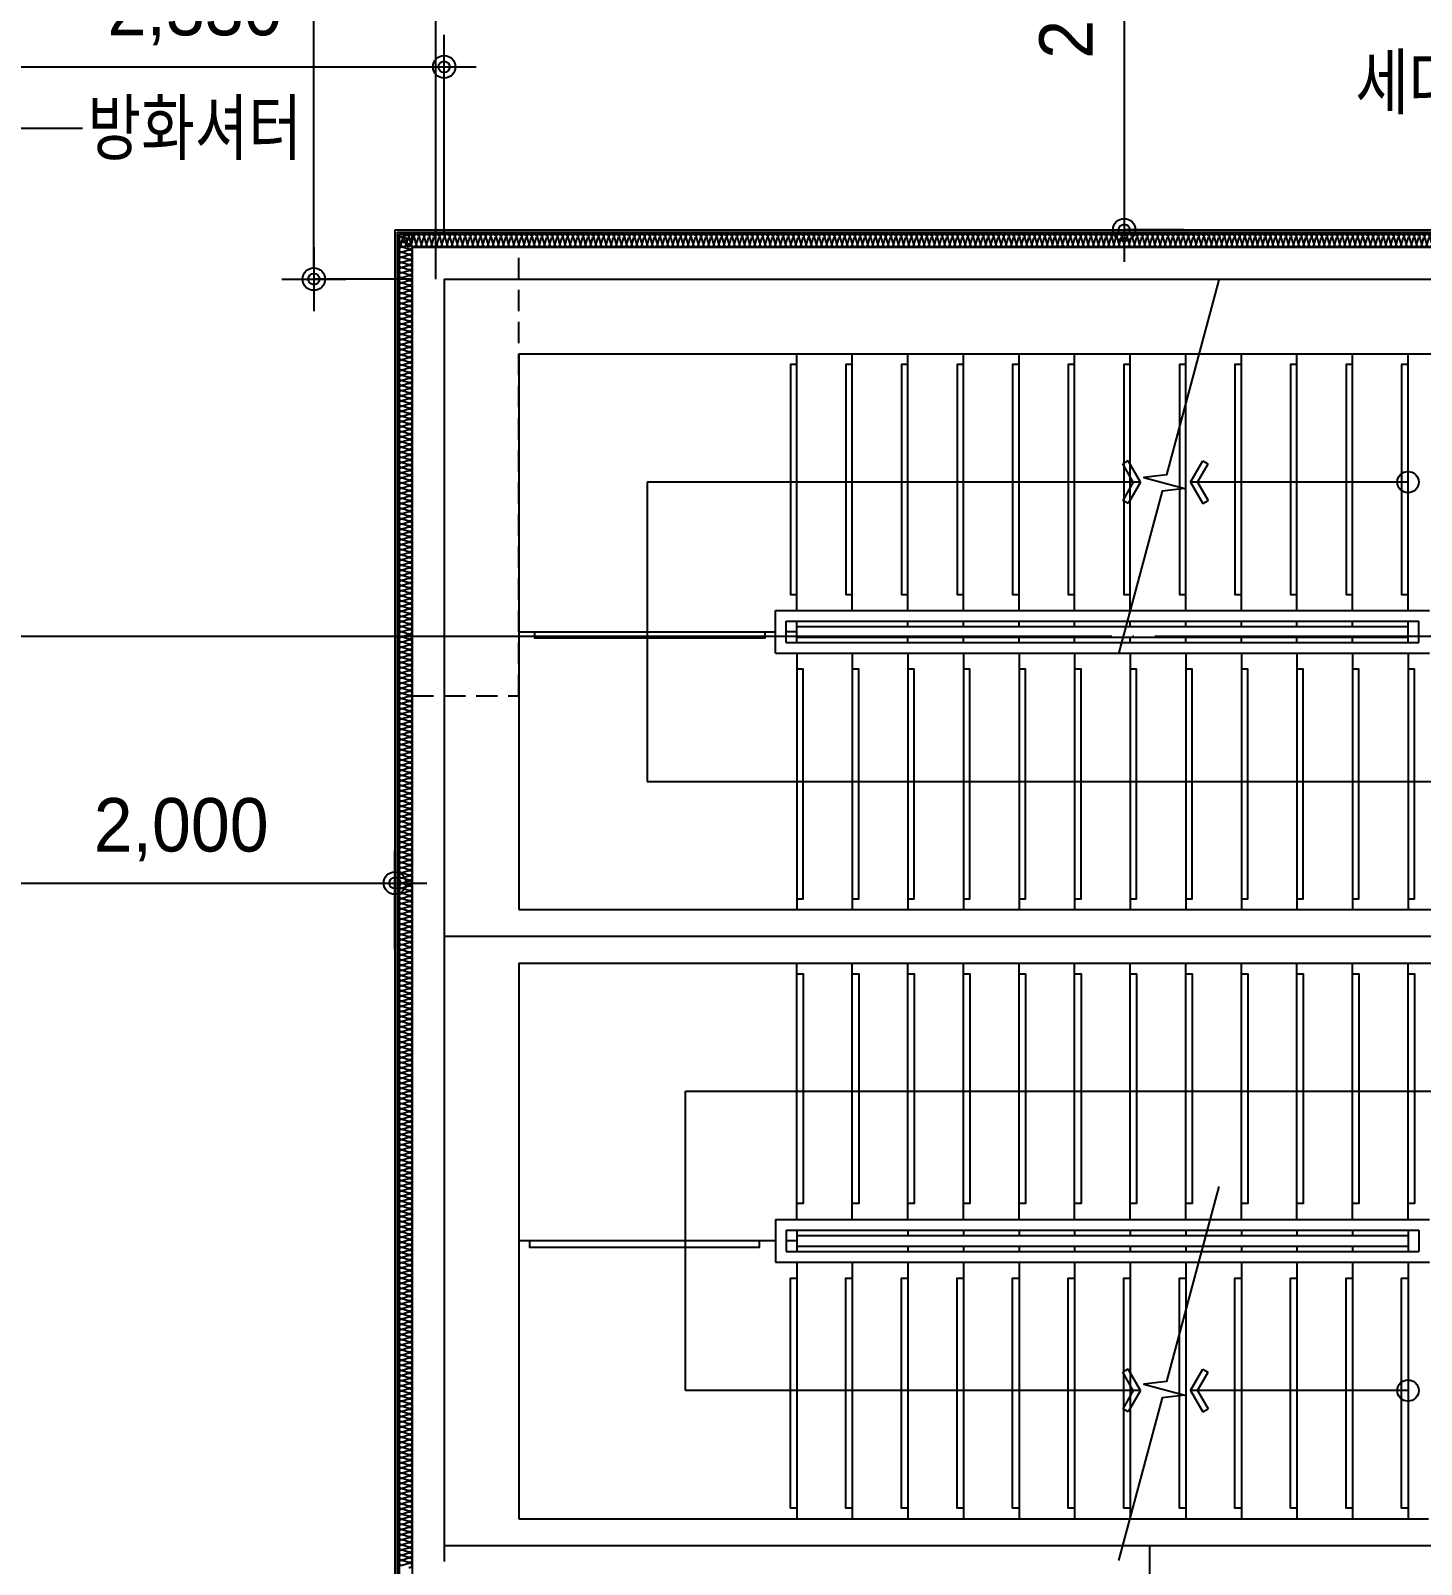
# Model space of a CAD drawing. Header units: millimetres. Extents: x 0 to 1390178, y 0 to 110113.
# Drawn here: x 531578 to 538084, y 32337 to 39513 of the extents above; entities that cross this region are included whole.
import ezdxf
from ezdxf.enums import TextEntityAlignment as Align
from ezdxf.xclip import XClip

# ---------------------------------------------------------------- set-up
doc = ezdxf.new("R2010")
doc.units = ezdxf.units.MM
doc.header["$LTSCALE"] = 100
doc.header["$XCLIPFRAME"] = 0
doc.linetypes.add('X - 평면도$0$CEN', pattern=[62, 60, -1, 0, -1])
doc.linetypes.add('X - 평면도$0$HID', pattern=[1.5, 1, -0.5])
doc.layers.get('DEFPOINTS').update_dxf_attribs({"color": 145})
for name, color, linetype in [('AA-XXXX-TEXT', 3, 'Continuous'), ('DIM', 7, 'Continuous'), ('SYM', 7, 'Continuous'), ('X - 평면도$0$A-FIN', 8, 'Continuous'), ('X - 평면도$0$A-INS', 9, 'Continuous'), ('X - 평면도$0$A-SYM', 7, 'Continuous'), ('X - 평면도$0$AA-SSXM-STRS', 4, 'Continuous'), ('X - 평면도$0$AA-WAXM-CONC', 2, 'Continuous'), ('X - 평면도$0$AA-XXXX-CNTL', 1, 'X - 평면도$0$CEN'), ('X - 평면도$0$AA-XXXX-SYMB', 7, 'Continuous')]:
    doc.layers.add(name, color=color, linetype=linetype)
doc.layers.add('X - 평면도$0$DEFPOINT', color=163, linetype='Continuous', plot=False)
doc.styles.add('HAUD01', font='Dotum.ttf')
doc.dimstyles.new('HAUD-80', dxfattribs={"dimscale": 100, "dimtxt": 2.5, "dimasz": 0.5, "dimexe": 0, "dimexo": 1.5, "dimgap": 1, "dimtad": 1, "dimdec": 0, "dimdsep": 46, "dimlunit": 6, "dimtxsty": 'HAUD01', "dimblk": 'Z_DOT', "dimcen": 2.5, "dimdle": 1.5, "dimclrd": 7, "dimclre": 7, "dimclrt": 4, "dimadec": 0, "dimazin": 0, "dimtfac": 1, "dimtdec": 0, "dimtix": 1, "dimtmove": 2, "dimatfit": 3, "dimfxl": 1, "dimtvp": 1, "dimtolj": 1, "dimtzin": 0, "dimarcsym": 0})

# ---------------------------------------------------------------- blocks, each defined once
blk = doc.blocks.new('X - 평면도$0$insul1')
blk.add_lwpolyline([(0, 0.25, 1.344031), (0.35, 0.25), (0.2, 0.75, -1.344031), (0.55, 0.75), (0.4, 0.25)], format="xyb")
blk = doc.blocks.new('X - 평면도$0$arrow1')
for p, q in [((0, 0), (0.286, 0.501)), ((0.165, 0), (0.41, 0.429)), ((0.286, 0.501), (0.41, 0.43)), ((0, 0), (0.286, -0.501)), ((0.165, 0), (0.41, -0.429)), ((0.286, -0.501), (0.41, -0.43))]:
    blk.add_line(p, q)
blk = doc.blocks.new('X - 평면도$0$2F PL')
at = {"layer": 'X - 평면도$0$AA-WAXM-CONC'}
for p, q in [((-34027.2, 21190.9), (-34027.2, 11180.9)), ((-34027.2, 21190.9), (-25102.2, 21190.9)), ((-33527.2, 20690.9), (-33527.2, 18090.9)), ((-33527.2, 20690.9), (-28052.2, 20690.9)), ((-33527.2, 18090.9), (-28052.2, 18090.9)), ((-33527.2, 17840.9), (-33527.2, 15240.9)), ((-33527.2, 17840.9), (-28052.2, 17840.9)), ((-33527.2, 15240.9), (-29272.2, 15240.9))]:
    blk.add_line(p, q, dxfattribs=at)
at = {"layer": 'X - 평면도$0$AA-XXXX-CNTL'}
for p, q in [((-33877.2, 21040.9), (-33877.2, 11330.9)), ((-33877.2, 21040.9), (-19177.2, 21040.9)), ((-33877.2, 17965.9), (-25227.2, 17965.9)), ((-33877.2, 15115.9), (-27927.2, 15115.9)), ((-30577.2, 15115.9), (-30577.2, 12365.9))]:
    blk.add_line(p, q, dxfattribs=at)
blk = doc.blocks.new('X - 평면도$0$2F_COL')
at = {"layer": 'X - 평면도$0$DEFPOINT', "linetype": 'X - 평면도$0$HID'}
blk.add_lwpolyline([(-76888, -36806.9), (-76888, -34706.9), (-77388, -34706.9), (-77388, -36806.9), (-76888, -36806.9)], dxfattribs=at)
blk = doc.blocks.new('X - 평면도', base_point=(-475.4, -286.7))
at = {"layer": 'X - 평면도$0$A-FIN'}
for p, q in [((804532, 54473.1), (813547, 54473.1)), ((804532, 54473.1), (804532, 44303.1)), ((804542, 54463.1), (813547, 54463.1)), ((804542, 54463.1), (804542, 44313.1))]:
    blk.add_line(p, q, dxfattribs=at)
at = {"layer": 'X - 평면도$0$A-INS'}
for q in [(813547, 54453.1), (804552, 44323.1)]:
    blk.add_line((804552, 54453.1), q, dxfattribs=at)
blk.add_lwpolyline([(804552, 54453.1, 0.500912), (804566.2, 54442.5), (804597.7, 54451.8, -1.337395), (804597.7, 54430.5), (804566.2, 54439.8, 1.337394), (804566.2, 54418.5), (804597.7, 54427.8, -1.337394), (804597.7, 54406.5), (804566.2, 54415.8, 1.337395), (804566.2, 54394.5), (804597.7, 54403.8, -1.337395), (804597.7, 54382.5), (804566.2, 54391.8, 1.337394), (804566.2, 54370.5), (804597.7, 54379.8, -1.337394), (804597.7, 54358.5), (804566.2, 54367.8, 1.337395), (804566.2, 54346.5), (804597.7, 54355.8, -1.337395), (804597.7, 54334.5), (804566.2, 54343.8, 1.337394), (804566.2, 54322.5), (804597.7, 54331.8, -1.337394), (804597.7, 54310.5), (804566.2, 54319.8, 1.337395), (804566.2, 54298.5), (804597.7, 54307.8, -1.337395), (804597.7, 54286.5), (804566.2, 54295.8, 1.337394), (804566.2, 54274.5), (804597.7, 54283.8, -1.337394), (804597.7, 54262.5), (804566.2, 54271.8, 1.337395), (804566.2, 54250.5), (804597.7, 54259.8, -1.337395), (804597.7, 54238.5), (804566.2, 54247.8, 1.337394), (804566.2, 54226.5), (804597.7, 54235.8, -1.337395), (804597.7, 54214.5), (804566.2, 54223.8, 1.337395), (804566.2, 54202.5), (804597.7, 54211.8, -1.337395), (804597.7, 54190.5), (804566.2, 54199.8, 1.337394), (804566.2, 54178.5), (804597.7, 54187.8, -1.337395), (804597.7, 54166.5), (804566.2, 54175.8, 1.337395), (804566.2, 54154.5), (804597.7, 54163.8, -1.337395), (804597.7, 54142.5), (804566.2, 54151.8, 1.337394), (804566.2, 54130.5), (804597.7, 54139.8, -1.337395), (804597.7, 54118.5), (804566.2, 54127.8, 1.337395), (804566.2, 54106.5), (804597.7, 54115.8, -1.337394), (804597.7, 54094.5), (804566.2, 54103.8, 1.337394), (804566.2, 54082.5), (804597.7, 54091.8, -1.337395), (804597.7, 54070.5), (804566.2, 54079.8, 1.337395), (804566.2, 54058.5), (804597.7, 54067.8, -1.337394), (804597.7, 54046.5), (804566.2, 54055.8, 1.337394), (804566.2, 54034.5), (804597.7, 54043.8, -1.337395), (804597.7, 54022.5), (804566.2, 54031.8, 1.337395), (804566.2, 54010.5), (804597.7, 54019.8, -1.337394), (804597.7, 53998.5), (804566.2, 54007.8, 1.337394), (804566.2, 53986.5), (804597.7, 53995.8, -1.337395), (804597.7, 53974.5), (804566.2, 53983.8, 1.337395), (804566.2, 53962.5), (804597.7, 53971.8, -1.337394), (804597.7, 53950.5), (804566.2, 53959.8, 1.337395), (804566.2, 53938.5), (804597.7, 53947.8, -1.337395), (804597.7, 53926.5), (804566.2, 53935.8, 1.337395), (804566.2, 53914.5), (804597.7, 53923.8, -1.337394), (804597.7, 53902.5), (804566.2, 53911.8, 1.337395), (804566.2, 53890.5), (804597.7, 53899.8, -1.337395), (804597.7, 53878.5), (804566.2, 53887.8, 1.337395), (804566.2, 53866.5), (804597.7, 53875.8, -1.337394), (804597.7, 53854.5), (804566.2, 53863.8, 1.337395), (804566.2, 53842.5), (804597.7, 53851.8, -1.337395), (804597.7, 53830.5), (804566.2, 53839.8, 1.337394), (804566.2, 53818.5), (804597.7, 53827.8, -1.337394), (804597.7, 53806.5), (804566.2, 53815.8, 1.337395), (804566.2, 53794.5), (804597.7, 53803.8, -1.337395), (804597.7, 53782.5), (804566.2, 53791.8, 1.337394), (804566.2, 53770.5), (804597.7, 53779.8, -1.337394), (804597.7, 53758.5), (804566.2, 53767.8, 1.337395), (804566.2, 53746.5), (804597.7, 53755.8, -1.337395), (804597.7, 53734.5), (804566.2, 53743.8, 1.337394), (804566.2, 53722.5), (804597.7, 53731.8, -1.337394), (804597.7, 53710.5), (804566.2, 53719.8, 1.337395), (804566.2, 53698.5), (804597.7, 53707.8, -1.337395), (804597.7, 53686.5), (804566.2, 53695.8, 1.337394), (804566.2, 53674.5), (804597.7, 53683.8, -1.337394), (804597.7, 53662.5), (804566.2, 53671.8, 1.337395), (804566.2, 53650.5), (804597.7, 53659.8, -1.337395), (804597.7, 53638.5), (804566.2, 53647.8, 1.337394), (804566.2, 53626.5), (804597.7, 53635.8, -1.337395), (804597.7, 53614.5), (804566.2, 53623.8, 1.337395), (804566.2, 53602.5), (804597.7, 53611.8, -1.337395), (804597.7, 53590.5), (804566.2, 53599.8, 1.337394), (804566.2, 53578.5), (804597.7, 53587.8, -1.337395), (804597.7, 53566.5), (804566.2, 53575.8, 1.337395), (804566.2, 53554.5), (804597.7, 53563.8, -1.337394), (804597.7, 53542.5), (804566.2, 53551.8, 1.337394), (804566.2, 53530.5), (804597.7, 53539.8, -1.337395), (804597.7, 53518.5), (804566.2, 53527.8, 1.337395), (804566.2, 53506.5), (804597.7, 53515.8, -1.337394), (804597.7, 53494.5), (804566.2, 53503.8, 1.337394), (804566.2, 53482.5), (804597.7, 53491.8, -1.337395), (804597.7, 53470.5), (804566.2, 53479.8, 1.337395), (804566.2, 53458.5), (804597.7, 53467.8, -1.337394), (804597.7, 53446.5), (804566.2, 53455.8, 1.337394), (804566.2, 53434.5), (804597.7, 53443.8, -1.337395), (804597.7, 53422.5), (804566.2, 53431.8, 1.337395), (804566.2, 53410.5), (804597.7, 53419.8, -1.337394), (804597.7, 53398.5), (804566.2, 53407.8, 1.337394), (804566.2, 53386.5), (804597.7, 53395.8, -1.337395), (804597.7, 53374.5), (804566.2, 53383.8, 1.337395), (804566.2, 53362.5), (804597.7, 53371.8, -1.337394), (804597.7, 53350.5), (804566.2, 53359.8, 1.337395), (804566.2, 53338.5), (804597.7, 53347.8, -1.337395), (804597.7, 53326.5), (804566.2, 53335.8, 1.337395), (804566.2, 53314.5), (804597.7, 53323.8, -1.337394), (804597.7, 53302.5), (804566.2, 53311.8, 1.337395), (804566.2, 53290.5), (804597.7, 53299.8, -1.337395), (804597.7, 53278.5), (804566.2, 53287.8, 1.337394), (804566.2, 53266.5), (804597.7, 53275.8, -1.337394), (804597.7, 53254.5), (804566.2, 53263.8, 1.337395), (804566.2, 53242.5), (804597.7, 53251.8, -1.337395), (804597.7, 53230.5), (804566.2, 53239.8, 1.337394), (804566.2, 53218.5), (804597.7, 53227.8, -1.337394), (804597.7, 53206.5), (804566.2, 53215.8, 1.337395), (804566.2, 53194.5), (804597.7, 53203.8, -1.337395), (804597.7, 53182.5), (804566.2, 53191.8, 1.337394), (804566.2, 53170.5), (804597.7, 53179.8, -1.337394), (804597.7, 53158.5), (804566.2, 53167.8, 1.337395), (804566.2, 53146.5), (804597.7, 53155.8, -1.337395), (804597.7, 53134.5), (804566.2, 53143.8, 1.337394), (804566.2, 53122.5), (804597.7, 53131.8, -1.337394), (804597.7, 53110.5), (804566.2, 53119.8, 1.337395), (804566.2, 53098.5), (804597.7, 53107.8, -1.337395), (804597.7, 53086.5), (804566.2, 53095.8, 1.337394), (804566.2, 53074.5), (804597.7, 53083.8, -1.337395), (804597.7, 53062.5), (804566.2, 53071.8, 1.337395), (804566.2, 53050.5), (804597.7, 53059.8, -1.337395), (804597.7, 53038.5), (804566.2, 53047.8, 1.337394), (804566.2, 53026.5), (804597.7, 53035.8, -1.337395), (804597.7, 53014.5), (804566.2, 53023.8, 1.337395), (804566.2, 53002.5), (804597.7, 53011.8, -1.337394), (804597.7, 52990.5), (804566.2, 52999.8, 1.337394), (804566.2, 52978.5), (804597.7, 52987.8, -1.337395), (804597.7, 52966.5), (804566.2, 52975.8, 1.337395), (804566.2, 52954.5), (804597.7, 52963.8, -1.337394), (804597.7, 52942.5), (804566.2, 52951.8, 1.337394), (804566.2, 52930.5), (804597.7, 52939.8, -1.337395), (804597.7, 52918.5), (804566.2, 52927.8, 1.337395), (804566.2, 52906.5), (804597.7, 52915.8, -1.337394), (804597.7, 52894.5), (804566.2, 52903.8, 1.337394), (804566.2, 52882.5), (804597.7, 52891.8, -1.337395), (804597.7, 52870.5), (804566.2, 52879.8, 1.337395), (804566.2, 52858.5), (804597.7, 52867.8, -1.337394), (804597.7, 52846.5), (804566.2, 52855.8, 1.337394), (804566.2, 52834.5), (804597.7, 52843.8, -1.337395), (804597.7, 52822.5), (804566.2, 52831.8, 1.337395), (804566.2, 52810.5), (804597.7, 52819.8, -1.337394), (804597.7, 52798.5), (804566.2, 52807.8, 1.337395), (804566.2, 52786.5), (804597.7, 52795.8, -1.337395), (804597.7, 52774.5), (804566.2, 52783.8, 1.337395), (804566.2, 52762.5), (804597.7, 52771.8, -1.337394), (804597.7, 52750.5), (804566.2, 52759.8, 1.337395), (804566.2, 52738.5), (804597.7, 52747.8, -1.337395), (804597.7, 52726.5), (804566.2, 52735.8, 1.337394), (804566.2, 52714.5), (804597.7, 52723.8, -1.337394), (804597.7, 52702.5), (804566.2, 52711.8, 1.337395), (804566.2, 52690.5), (804597.7, 52699.8, -1.337395), (804597.7, 52678.5), (804566.2, 52687.8, 1.337394), (804566.2, 52666.5), (804597.7, 52675.8, -1.337394), (804597.7, 52654.5), (804566.2, 52663.8, 1.337395), (804566.2, 52642.5), (804597.7, 52651.8, -1.337395), (804597.7, 52630.5), (804566.2, 52639.8, 1.337394), (804566.2, 52618.5), (804597.7, 52627.8, -1.337394), (804597.7, 52606.5), (804566.2, 52615.8, 1.337395), (804566.2, 52594.5), (804597.7, 52603.8, -1.337395), (804597.7, 52582.5), (804566.2, 52591.8, 1.337394), (804566.2, 52570.5), (804597.7, 52579.8, -1.337394), (804597.7, 52558.5), (804566.2, 52567.8, 1.337395), (804566.2, 52546.5), (804597.7, 52555.8, -1.337395), (804597.7, 52534.5), (804566.2, 52543.8, 1.337394), (804566.2, 52522.5), (804597.7, 52531.8, -1.337395), (804597.7, 52510.5), (804566.2, 52519.8, 1.337395), (804566.2, 52498.5), (804597.7, 52507.8, -1.337395), (804597.7, 52486.5), (804566.2, 52495.8, 1.337394), (804566.2, 52474.5), (804597.7, 52483.8, -1.337395), (804597.7, 52462.5), (804566.2, 52471.8, 1.337395), (804566.2, 52450.5), (804597.7, 52459.8, -1.337394), (804597.7, 52438.5), (804566.2, 52447.8, 1.337394), (804566.2, 52426.5), (804597.7, 52435.8, -1.337395), (804597.7, 52414.5), (804566.2, 52423.8, 1.337395), (804566.2, 52402.5), (804597.7, 52411.8, -1.337394), (804597.7, 52390.5), (804566.2, 52399.8, 1.337394), (804566.2, 52378.5), (804597.7, 52387.8, -1.337395), (804597.7, 52366.5), (804566.2, 52375.8, 1.337395), (804566.2, 52354.5), (804597.7, 52363.8, -1.337394), (804597.7, 52342.5), (804566.2, 52351.8, 1.337394), (804566.2, 52330.5), (804597.7, 52339.8, -1.337395), (804597.7, 52318.5), (804566.2, 52327.8, 1.337395), (804566.2, 52306.5), (804597.7, 52315.8, -1.337394), (804597.7, 52294.5), (804566.2, 52303.8, 1.337394), (804566.2, 52282.5), (804597.7, 52291.8, -1.337395), (804597.7, 52270.5), (804566.2, 52279.8, 1.337395), (804566.2, 52258.5), (804597.7, 52267.8, -1.337394), (804597.7, 52246.5), (804566.2, 52255.8, 1.337395), (804566.2, 52234.5), (804597.7, 52243.8, -1.337395), (804597.7, 52222.5), (804566.2, 52231.8, 1.337395), (804566.2, 52210.5), (804597.7, 52219.8, -1.337394), (804597.7, 52198.5), (804566.2, 52207.8, 1.337395), (804566.2, 52186.5), (804597.7, 52195.8, -1.337395), (804597.7, 52174.5), (804566.2, 52183.8, 1.337395), (804566.2, 52162.5), (804597.7, 52171.8, -1.337394), (804597.7, 52150.5), (804566.2, 52159.8, 1.337395), (804566.2, 52138.5), (804597.7, 52147.8, -1.337395), (804597.7, 52126.5), (804566.2, 52135.8, 1.337394), (804566.2, 52114.5), (804597.7, 52123.8, -1.337394), (804597.7, 52102.5), (804566.2, 52111.8, 1.337395), (804566.2, 52090.5), (804597.7, 52099.8, -1.337395), (804597.7, 52078.5), (804566.2, 52087.8, 1.337394), (804566.2, 52066.5), (804597.7, 52075.8, -1.337394), (804597.7, 52054.5), (804566.2, 52063.8, 1.337395), (804566.2, 52042.5), (804597.7, 52051.8, -1.337395), (804597.7, 52030.5), (804566.2, 52039.8, 1.337394), (804566.2, 52018.5), (804597.7, 52027.8, -1.337394), (804597.7, 52006.5), (804566.2, 52015.8, 1.337395), (804566.2, 51994.5), (804597.7, 52003.8, -1.337395), (804597.7, 51982.5), (804566.2, 51991.8, 1.337394), (804566.2, 51970.5), (804597.7, 51979.8, -1.337395), (804597.7, 51958.5), (804566.2, 51967.8, 1.337395), (804566.2, 51946.5), (804597.7, 51955.8, -1.337395), (804597.7, 51934.5), (804566.2, 51943.8, 1.337394), (804566.2, 51922.5), (804597.7, 51931.8, -1.337395), (804597.7, 51910.5), (804566.2, 51919.8, 1.337395), (804566.2, 51898.5), (804597.7, 51907.8, -1.337395), (804597.7, 51886.5), (804566.2, 51895.8, 1.337394), (804566.2, 51874.5), (804597.7, 51883.8, -1.337395), (804597.7, 51862.5), (804566.2, 51871.8, 1.337395), (804566.2, 51850.5), (804597.7, 51859.8, -1.337394), (804597.7, 51838.5), (804566.2, 51847.8, 1.337394), (804566.2, 51826.5), (804597.7, 51835.8, -1.337395), (804597.7, 51814.5), (804566.2, 51823.8, 1.337395), (804566.2, 51802.5), (804597.7, 51811.8, -1.337394), (804597.7, 51790.5), (804566.2, 51799.8, 1.337394), (804566.2, 51778.5), (804597.7, 51787.8, -1.337395), (804597.7, 51766.5), (804566.2, 51775.8, 1.337395), (804566.2, 51754.5), (804597.7, 51763.8, -1.337394), (804597.7, 51742.5), (804566.2, 51751.8, 1.337394), (804566.2, 51730.5), (804597.7, 51739.8, -1.337395), (804597.7, 51718.5), (804566.2, 51727.8, 1.337395), (804566.2, 51706.5), (804597.7, 51715.8, -1.337394), (804597.7, 51694.5), (804566.2, 51703.8, 1.337394), (804566.2, 51682.5), (804597.7, 51691.8, -1.337395), (804597.7, 51670.5), (804566.2, 51679.8, 1.337395), (804566.2, 51658.5), (804597.7, 51667.8, -1.337394), (804597.7, 51646.5), (804566.2, 51655.8, 1.337395), (804566.2, 51634.5), (804597.7, 51643.8, -1.337395), (804597.7, 51622.5), (804566.2, 51631.8, 1.337395), (804566.2, 51610.5), (804597.7, 51619.8, -1.337394), (804597.7, 51598.5), (804566.2, 51607.8, 1.337395), (804566.2, 51586.5), (804597.7, 51595.8, -1.337395), (804597.7, 51574.5), (804566.2, 51583.8, 1.337394), (804566.2, 51562.5), (804597.7, 51571.8, -1.337394), (804597.7, 51550.5), (804566.2, 51559.8, 1.337395), (804566.2, 51538.5), (804597.7, 51547.8, -1.337395), (804597.7, 51526.5), (804566.2, 51535.8, 1.337394), (804566.2, 51514.5), (804597.7, 51523.8, -1.337394), (804597.7, 51502.5), (804566.2, 51511.8, 1.337395), (804566.2, 51490.5), (804597.7, 51499.8, -1.337395), (804597.7, 51478.5), (804566.2, 51487.8, 1.337394), (804566.2, 51466.5), (804597.7, 51475.8, -1.337394), (804597.7, 51454.5), (804566.2, 51463.8, 1.337395), (804566.2, 51442.5), (804597.7, 51451.8, -1.337395), (804597.7, 51430.5), (804566.2, 51439.8, 1.337394), (804566.2, 51418.5), (804597.7, 51427.8, -1.337394), (804597.7, 51406.5), (804566.2, 51415.8, 1.337395), (804566.2, 51394.5), (804597.7, 51403.8, -1.337395), (804597.7, 51382.5), (804566.2, 51391.8, 1.337394), (804566.2, 51370.5), (804597.7, 51379.8, -1.337395), (804597.7, 51358.5), (804566.2, 51367.8, 1.337395), (804566.2, 51346.5), (804597.7, 51355.8, -1.337395), (804597.7, 51334.5), (804566.2, 51343.8, 1.337394), (804566.2, 51322.5), (804597.7, 51331.8, -1.337395), (804597.7, 51310.5), (804566.2, 51319.8, 1.337395), (804566.2, 51298.5), (804597.7, 51307.8, -1.337394), (804597.7, 51286.5), (804566.2, 51295.8, 1.337394), (804566.2, 51274.5), (804597.7, 51283.8, -1.337395), (804597.7, 51262.5), (804566.2, 51271.8, 1.337395), (804566.2, 51250.5), (804597.7, 51259.8, -1.337394), (804597.7, 51238.5), (804566.2, 51247.8, 1.337394), (804566.2, 51226.5), (804597.7, 51235.8, -1.337395), (804597.7, 51214.5), (804566.2, 51223.8, 1.337395), (804566.2, 51202.5), (804597.7, 51211.8, -1.337394), (804597.7, 51190.5), (804566.2, 51199.8, 1.337394), (804566.2, 51178.5), (804597.7, 51187.8, -1.337395), (804597.7, 51166.5), (804566.2, 51175.8, 1.337395), (804566.2, 51154.5), (804597.7, 51163.8, -1.337394), (804597.7, 51142.5), (804566.2, 51151.8, 1.337394), (804566.2, 51130.5), (804597.7, 51139.8, -1.337395), (804597.7, 51118.5), (804566.2, 51127.8, 1.337395), (804566.2, 51106.5), (804597.7, 51115.8, -1.337394), (804597.7, 51094.5), (804566.2, 51103.8, 1.337395), (804566.2, 51082.5), (804597.7, 51091.8, -1.337395), (804597.7, 51070.5), (804566.2, 51079.8, 1.337395), (804566.2, 51058.5), (804597.7, 51067.8, -1.337394), (804597.7, 51046.5), (804566.2, 51055.8, 1.337395), (804566.2, 51034.5), (804597.7, 51043.8, -1.337395), (804597.7, 51022.5), (804566.2, 51031.8, 1.337394), (804566.2, 51010.5), (804597.7, 51019.8, -1.337394), (804597.7, 50998.5), (804566.2, 51007.8, 1.337395), (804566.2, 50986.5), (804597.7, 50995.8, -1.337395), (804597.7, 50974.5), (804566.2, 50983.8, 1.337394), (804566.2, 50962.5), (804597.7, 50971.8, -1.337394), (804597.7, 50950.5), (804566.2, 50959.8, 1.337395), (804566.2, 50938.5), (804597.7, 50947.8, -1.337395), (804597.7, 50926.5), (804566.2, 50935.8, 1.337394), (804566.2, 50914.5), (804597.7, 50923.8, -1.337394), (804597.7, 50902.5), (804566.2, 50911.8, 1.337395), (804566.2, 50890.5), (804597.7, 50899.8, -1.337395), (804597.7, 50878.5), (804566.2, 50887.8, 1.337394), (804566.2, 50866.5), (804597.7, 50875.8, -1.337394), (804597.7, 50854.5), (804566.2, 50863.8, 1.337395), (804566.2, 50842.5), (804597.7, 50851.8, -1.337395), (804597.7, 50830.5), (804566.2, 50839.8, 1.337394), (804566.2, 50818.5), (804597.7, 50827.8, -1.337395), (804597.7, 50806.5), (804566.2, 50815.8, 1.337395), (804566.2, 50794.5), (804597.7, 50803.8, -1.337395), (804597.7, 50782.5), (804566.2, 50791.8, 1.337394), (804566.2, 50770.5), (804597.7, 50779.8, -1.337395), (804597.7, 50758.5), (804566.2, 50767.8, 1.337395), (804566.2, 50746.5), (804597.7, 50755.8, -1.337394), (804597.7, 50734.5), (804566.2, 50743.8, 1.337394), (804566.2, 50722.5), (804597.7, 50731.8, -1.337395), (804597.7, 50710.5), (804566.2, 50719.8, 1.337395), (804566.2, 50698.5), (804597.7, 50707.8, -1.337394), (804597.7, 50686.5), (804566.2, 50695.8, 1.337394), (804566.2, 50674.5), (804597.7, 50683.8, -1.337395), (804597.7, 50662.5), (804566.2, 50671.8, 1.337395), (804566.2, 50650.5), (804597.7, 50659.8, -1.337394), (804597.7, 50638.5), (804566.2, 50647.8, 1.337394), (804566.2, 50626.5), (804597.7, 50635.8, -1.337395), (804597.7, 50614.5), (804566.2, 50623.8, 1.337395), (804566.2, 50602.5), (804597.7, 50611.8, -1.337394), (804597.7, 50590.5), (804566.2, 50599.8, 1.337394), (804566.2, 50578.5), (804597.7, 50587.8, -1.337395), (804597.7, 50566.5), (804566.2, 50575.8, 1.337395), (804566.2, 50554.5), (804597.7, 50563.8, -1.337394), (804597.7, 50542.5), (804566.2, 50551.8, 1.337395), (804566.2, 50530.5), (804597.7, 50539.8, -1.337395), (804597.7, 50518.5), (804566.2, 50527.8, 1.337395), (804566.2, 50506.5), (804597.7, 50515.8, -1.337394), (804597.7, 50494.5), (804566.2, 50503.8, 1.337395), (804566.2, 50482.5), (804597.7, 50491.8, -1.337395), (804597.7, 50470.5), (804566.2, 50479.8, 1.337394), (804566.2, 50458.5), (804597.7, 50467.8, -1.337394), (804597.7, 50446.5), (804566.2, 50455.8, 1.337395), (804566.2, 50434.5), (804597.7, 50443.8, -1.337395), (804597.7, 50422.5), (804566.2, 50431.8, 1.337394), (804566.2, 50410.5), (804597.7, 50419.8, -1.337394), (804597.7, 50398.5), (804566.2, 50407.8, 1.337395), (804566.2, 50386.5), (804597.7, 50395.8, -1.337395), (804597.7, 50374.5), (804566.2, 50383.8, 1.337394), (804566.2, 50362.5), (804597.7, 50371.8, -1.337394), (804597.7, 50350.5), (804566.2, 50359.8, 1.337395), (804566.2, 50338.5), (804597.7, 50347.8, -1.337395), (804597.7, 50326.5), (804566.2, 50335.8, 1.337394), (804566.2, 50314.5), (804597.7, 50323.8, -1.337394), (804597.7, 50302.5), (804566.2, 50311.8, 1.337395), (804566.2, 50290.5), (804597.7, 50299.8, -1.337395), (804597.7, 50278.5), (804566.2, 50287.8, 1.337394), (804566.2, 50266.5), (804597.7, 50275.8, -1.337395), (804597.7, 50254.5), (804566.2, 50263.8, 1.337395), (804566.2, 50242.5), (804597.7, 50251.8, -1.337395), (804597.7, 50230.5), (804566.2, 50239.8, 1.337394), (804566.2, 50218.5), (804597.7, 50227.8, -1.337395), (804597.7, 50206.5), (804566.2, 50215.8, 1.337395), (804566.2, 50194.5), (804597.7, 50203.8, -1.337395), (804597.7, 50182.5), (804566.2, 50191.8, 1.337394), (804566.2, 50170.5), (804597.7, 50179.8, -1.337395), (804597.7, 50158.5), (804566.2, 50167.8, 1.337395), (804566.2, 50146.5), (804597.7, 50155.8, -1.337394), (804597.7, 50134.5), (804566.2, 50143.8, 1.337394), (804566.2, 50122.5), (804597.7, 50131.8, -1.337395), (804597.7, 50110.5), (804566.2, 50119.8, 1.337395), (804566.2, 50098.5), (804597.7, 50107.8, -1.337394), (804597.7, 50086.5), (804566.2, 50095.8, 1.337394), (804566.2, 50074.5), (804597.7, 50083.8, -1.337395), (804597.7, 50062.5), (804566.2, 50071.8, 1.337395), (804566.2, 50050.5), (804597.7, 50059.8, -1.337394), (804597.7, 50038.5), (804566.2, 50047.8, 1.337394), (804566.2, 50026.5), (804597.7, 50035.8, -1.337395), (804597.7, 50014.5), (804566.2, 50023.8, 1.337395), (804566.2, 50002.5), (804597.7, 50011.8, -1.337394), (804597.7, 49990.5), (804566.2, 49999.8, 1.337395), (804566.2, 49978.5), (804597.7, 49987.8, -1.337395), (804597.7, 49966.5), (804566.2, 49975.8, 1.337395), (804566.2, 49954.5), (804597.7, 49963.8, -1.337394), (804597.7, 49942.5), (804566.2, 49951.8, 1.337395), (804566.2, 49930.5), (804597.7, 49939.8, -1.337395), (804597.7, 49918.5), (804566.2, 49927.8, 1.337395), (804566.2, 49906.5), (804597.7, 49915.8, -1.337394), (804597.7, 49894.5), (804566.2, 49903.8, 1.337395), (804566.2, 49882.5), (804597.7, 49891.8, -1.337395), (804597.7, 49870.5), (804566.2, 49879.8, 1.337394), (804566.2, 49858.5), (804597.7, 49867.8, -1.337394), (804597.7, 49846.5), (804566.2, 49855.8, 1.337395), (804566.2, 49834.5), (804597.7, 49843.8, -1.337395), (804597.7, 49822.5), (804566.2, 49831.8, 1.337394), (804566.2, 49810.5), (804597.7, 49819.8, -1.337394), (804597.7, 49798.5), (804566.2, 49807.8, 1.337395), (804566.2, 49786.5), (804597.7, 49795.8, -1.337395), (804597.7, 49774.5), (804566.2, 49783.8, 1.337394), (804566.2, 49762.5), (804597.7, 49771.8, -1.337394), (804597.7, 49750.5), (804566.2, 49759.8, 1.337395), (804566.2, 49738.5), (804597.7, 49747.8, -1.337395), (804597.7, 49726.5), (804566.2, 49735.8, 1.337394), (804566.2, 49714.5), (804597.7, 49723.8, -1.337394), (804597.7, 49702.5), (804566.2, 49711.8, 1.337395), (804566.2, 49690.5), (804597.7, 49699.8, -1.337395), (804597.7, 49678.5), (804566.2, 49687.8, 1.337394), (804566.2, 49666.5), (804597.7, 49675.8, -1.337395), (804597.7, 49654.5), (804566.2, 49663.8, 1.337395), (804566.2, 49642.5), (804597.7, 49651.8, -1.337395), (804597.7, 49630.5), (804566.2, 49639.8, 1.337394), (804566.2, 49618.5), (804597.7, 49627.8, -1.337395), (804597.7, 49606.5), (804566.2, 49615.8, 1.337395), (804566.2, 49594.5), (804597.7, 49603.8, -1.337394), (804597.7, 49582.5), (804566.2, 49591.8, 1.337394), (804566.2, 49570.5), (804597.7, 49579.8, -1.337395), (804597.7, 49558.5), (804566.2, 49567.8, 1.337395), (804566.2, 49546.5), (804597.7, 49555.8, -1.337394), (804597.7, 49534.5), (804566.2, 49543.8, 1.337394), (804566.2, 49522.5), (804597.7, 49531.8, -1.337395), (804597.7, 49510.5), (804566.2, 49519.8, 1.337395), (804566.2, 49498.5), (804597.7, 49507.8, -1.337394), (804597.7, 49486.5), (804566.2, 49495.8, 1.337394), (804566.2, 49474.5), (804597.7, 49483.8, -1.337395), (804597.7, 49462.5), (804566.2, 49471.8, 1.337395), (804566.2, 49450.5), (804597.7, 49459.8, -1.337394), (804597.7, 49438.5), (804566.2, 49447.8, 1.337394), (804566.2, 49426.5), (804597.7, 49435.8, -1.337395), (804597.7, 49414.5), (804566.2, 49423.8, 1.337395), (804566.2, 49402.5), (804597.7, 49411.8, -1.337394), (804597.7, 49390.5), (804566.2, 49399.8, 1.337395), (804566.2, 49378.5), (804597.7, 49387.8, -1.337395), (804597.7, 49366.5), (804566.2, 49375.8, 1.337395), (804566.2, 49354.5), (804597.7, 49363.8, -1.337394), (804597.7, 49342.5), (804566.2, 49351.8, 1.337395), (804566.2, 49330.5), (804597.7, 49339.8, -1.337395), (804597.7, 49318.5), (804566.2, 49327.8, 1.337394), (804566.2, 49306.5), (804597.7, 49315.8, -1.337394), (804597.7, 49294.5), (804566.2, 49303.8, 1.337395), (804566.2, 49282.5), (804597.7, 49291.8, -1.337395), (804597.7, 49270.5), (804566.2, 49279.8, 1.337394), (804566.2, 49258.5), (804597.7, 49267.8, -1.337394), (804597.7, 49246.5), (804566.2, 49255.8, 1.337395), (804566.2, 49234.5), (804597.7, 49243.8, -1.337395), (804597.7, 49222.5), (804566.2, 49231.8, 1.337394), (804566.2, 49210.5), (804597.7, 49219.8, -1.337394), (804597.7, 49198.5), (804566.2, 49207.8, 1.337395), (804566.2, 49186.5), (804597.7, 49195.8, -1.337395), (804597.7, 49174.5), (804566.2, 49183.8, 1.337394), (804566.2, 49162.5), (804597.7, 49171.8, -1.337394), (804597.7, 49150.5), (804566.2, 49159.8, 1.337395), (804566.2, 49138.5), (804597.7, 49147.8, -1.337395), (804597.7, 49126.5), (804566.2, 49135.8, 1.337394), (804566.2, 49114.5), (804597.7, 49123.8, -1.337395), (804597.7, 49102.5), (804566.2, 49111.8, 1.337395), (804566.2, 49090.5), (804597.7, 49099.8, -1.337395), (804597.7, 49078.5), (804566.2, 49087.8, 1.337394), (804566.2, 49066.5), (804597.7, 49075.8, -1.337395), (804597.7, 49054.5), (804566.2, 49063.8, 1.337395), (804566.2, 49042.5), (804597.7, 49051.8, -1.337394), (804597.7, 49030.5), (804566.2, 49039.8, 1.337394), (804566.2, 49018.5), (804597.7, 49027.8, -1.337395), (804597.7, 49006.5), (804566.2, 49015.8, 1.337395), (804566.2, 48994.5), (804597.7, 49003.8, -1.337394), (804597.7, 48982.5), (804566.2, 48991.8, 1.337394), (804566.2, 48970.5), (804597.7, 48979.8, -1.337395), (804597.7, 48958.5), (804566.2, 48967.8, 1.337395), (804566.2, 48946.5), (804597.7, 48955.8, -1.337394), (804597.7, 48934.5), (804566.2, 48943.8, 1.337394), (804566.2, 48922.5), (804597.7, 48931.8, -1.337395), (804597.7, 48910.5), (804566.2, 48919.8, 1.337395), (804566.2, 48898.5), (804597.7, 48907.8, -1.337394), (804597.7, 48886.5), (804566.2, 48895.8, 1.337394), (804566.2, 48874.5), (804597.7, 48883.8, -1.337395), (804597.7, 48862.5), (804566.2, 48871.8, 1.337395), (804566.2, 48850.5), (804597.7, 48859.8, -1.337394), (804597.7, 48838.5), (804566.2, 48847.8, 1.337395), (804566.2, 48826.5), (804597.7, 48835.8, -1.337395), (804597.7, 48814.5), (804566.2, 48823.8, 1.337395), (804566.2, 48802.5), (804597.7, 48811.8, -1.337394), (804597.7, 48790.5), (804566.2, 48799.8, 1.337395), (804566.2, 48778.5), (804597.7, 48787.8, -1.337395), (804597.7, 48766.5), (804566.2, 48775.8, 1.337394), (804566.2, 48754.5), (804597.7, 48763.8, -1.337394), (804597.7, 48742.5), (804566.2, 48751.8, 1.337395), (804566.2, 48730.5), (804597.7, 48739.8, -1.337395), (804597.7, 48718.5), (804566.2, 48727.8, 1.337394), (804566.2, 48706.5), (804597.7, 48715.8, -1.337394), (804597.7, 48694.5), (804566.2, 48703.8, 1.337395), (804566.2, 48682.5), (804597.7, 48691.8, -1.337395), (804597.7, 48670.5), (804566.2, 48679.8, 1.337394), (804566.2, 48658.5), (804597.7, 48667.8, -1.337394), (804597.7, 48646.5), (804566.2, 48655.8, 1.337395), (804566.2, 48634.5), (804597.7, 48643.8, -1.337395), (804597.7, 48622.5), (804566.2, 48631.8, 1.337394), (804566.2, 48610.5), (804597.7, 48619.8, -1.337394), (804597.7, 48598.5), (804566.2, 48607.8, 1.337395), (804566.2, 48586.5), (804597.7, 48595.8, -1.337395), (804597.7, 48574.5), (804566.2, 48583.8, 1.337394), (804566.2, 48562.5), (804597.7, 48571.8, -1.337395), (804597.7, 48550.5), (804566.2, 48559.8, 1.337395), (804566.2, 48538.5), (804597.7, 48547.8, -1.337395), (804597.7, 48526.5), (804566.2, 48535.8, 1.337394), (804566.2, 48514.5), (804597.7, 48523.8, -1.337395), (804597.7, 48502.5), (804566.2, 48511.8, 1.337395), (804566.2, 48490.5), (804597.7, 48499.8, -1.337394), (804597.7, 48478.5), (804566.2, 48487.8, 1.337394), (804566.2, 48466.5), (804597.7, 48475.8, -1.337395), (804597.7, 48454.5), (804566.2, 48463.8, 1.337395), (804566.2, 48442.5), (804597.7, 48451.8, -1.337394), (804597.7, 48430.5), (804566.2, 48439.8, 1.337394), (804566.2, 48418.5), (804597.7, 48427.8, -1.337395), (804597.7, 48406.5), (804566.2, 48415.8, 1.337395), (804566.2, 48394.5), (804597.7, 48403.8, -1.337394), (804597.7, 48382.5), (804566.2, 48391.8, 1.337394), (804566.2, 48370.5), (804597.7, 48379.8, -1.337395), (804597.7, 48358.5), (804566.2, 48367.8, 1.337395), (804566.2, 48346.5), (804597.7, 48355.8, -1.337394), (804597.7, 48334.5), (804566.2, 48343.8, 1.337394), (804566.2, 48322.5), (804597.7, 48331.8, -1.337395), (804597.7, 48310.5), (804566.2, 48319.8, 1.337395), (804566.2, 48298.5), (804597.7, 48307.8, -1.337394), (804597.7, 48286.5), (804566.2, 48295.8, 1.337395), (804566.2, 48274.5), (804597.7, 48283.8, -1.337395), (804597.7, 48262.5), (804566.2, 48271.8, 1.337395), (804566.2, 48250.5), (804597.7, 48259.8, -1.337394), (804597.7, 48238.5), (804566.2, 48247.8, 1.337395), (804566.2, 48226.5), (804597.7, 48235.8, -1.337395), (804597.7, 48214.5)], format="xyb", dxfattribs=at)
at = {"layer": 'X - 평면도$0$A-SYM'}
for points in [[(808386.2, 54239.2), (808142, 53327.8), (808035.1, 53315), (808228.3, 53263.3), (808121.3, 53250.5), (807917.3, 52489.2)], [(808386.2, 49997.1), (808142, 49085.7), (808035.1, 49072.9), (808228.3, 49021.2), (808121.3, 49008.4), (807917.3, 48247.1)]]:
    blk.add_lwpolyline(points, dxfattribs=at)
at = {"layer": 'X - 평면도$0$AA-SSXM-STRS'}
for p, q in [((806412, 52693.1), (806412, 53893.1)), ((806672, 52693.1), (806672, 53893.1)), ((806932, 52693.1), (806932, 53893.1)), ((807192, 52693.1), (807192, 53893.1)), ((807452, 52693.1), (807452, 53893.1)), ((807712, 52693.1), (807712, 53893.1)), ((807972, 52693.1), (807972, 53893.1)), ((808232, 52693.1), (808232, 53893.1)), ((808492, 52693.1), (808492, 53893.1)), ((808752, 52693.1), (808752, 53893.1)), ((809012, 52693.1), (809012, 53893.1)), ((809272, 52693.1), (809272, 53893.1)), ((806312, 52693.1), (809372, 52693.1)), ((806312, 52493.1), (806312, 52693.1)), ((806362, 52543.1), (806362, 52643.1)), ((806362, 52643.1), (809322, 52643.1)), ((806412, 52618.1), (806412, 52643.1)), ((806412, 52618.1), (809272, 52618.1)), ((806412, 52568.1), (806412, 52618.1)), ((806932, 52618.1), (806932, 52643.1)), ((807192, 52618.1), (807192, 52643.1)), ((807452, 52618.1), (807452, 52643.1)), ((807712, 52618.1), (807712, 52643.1)), ((807972, 52618.1), (807972, 52643.1)), ((808232, 52618.1), (808232, 52643.1)), ((808492, 52618.1), (808492, 52643.1)), ((808752, 52618.1), (808752, 52643.1)), ((809012, 52618.1), (809012, 52643.1)), ((809272, 52618.1), (809272, 52643.1)), ((809272, 52568.1), (809272, 52618.1)), ((809322, 52543.1), (809322, 52643.1)), ((805112, 52593.1), (806312, 52593.1)), ((806412, 52593.1), (806362, 52593.1)), ((806362, 52543.1), (809322, 52543.1)), ((806412, 52568.1), (809272, 52568.1)), ((806412, 52543.1), (806412, 52568.1)), ((806932, 52543.1), (806932, 52568.1)), ((807192, 52543.1), (807192, 52568.1)), ((807452, 52543.1), (807452, 52568.1)), ((807712, 52543.1), (807712, 52568.1)), ((807972, 52543.1), (807972, 52568.1)), ((808232, 52543.1), (808232, 52568.1)), ((808492, 52543.1), (808492, 52568.1)), ((808752, 52543.1), (808752, 52568.1)), ((809012, 52543.1), (809012, 52568.1)), ((809272, 52543.1), (809272, 52568.1)), ((806312, 52493.1), (809372, 52493.1)), ((806412, 52493.1), (806412, 51293.1)), ((806672, 52493.1), (806672, 51293.1)), ((806932, 52493.1), (806932, 51293.1)), ((807192, 52493.1), (807192, 51293.1)), ((807452, 52493.1), (807452, 51293.1)), ((807712, 52493.1), (807712, 51293.1)), ((807972, 52493.1), (807972, 51293.1)), ((808232, 52493.1), (808232, 51293.1)), ((808492, 52493.1), (808492, 51293.1)), ((808752, 52493.1), (808752, 51293.1)), ((809012, 52493.1), (809012, 51293.1)), ((809272, 52493.1), (809272, 51293.1)), ((806412, 49843.1), (806412, 51043.1)), ((806672, 49843.1), (806672, 51043.1)), ((806932, 49843.1), (806932, 51043.1)), ((807192, 49843.1), (807192, 51043.1)), ((807452, 49843.1), (807452, 51043.1)), ((807712, 49843.1), (807712, 51043.1)), ((807972, 49843.1), (807972, 51043.1)), ((808232, 49843.1), (808232, 51043.1)), ((808492, 49843.1), (808492, 51043.1)), ((808752, 49843.1), (808752, 51043.1)), ((809012, 49843.1), (809012, 51043.1)), ((809272, 49843.1), (809272, 51043.1)), ((806312, 49843.1), (809372, 49843.1)), ((806312, 49843.1), (806312, 49643.1)), ((806312, 49743.1), (805112, 49743.1)), ((806362, 49793.1), (809322, 49793.1)), ((806362, 49793.1), (806362, 49693.1)), ((806412, 49743.1), (806362, 49743.1)), ((806412, 49793.1), (806412, 49768.1)), ((806412, 49768.1), (809272, 49768.1)), ((806412, 49768.1), (806412, 49718.1)), ((806932, 49793.1), (806932, 49768.1)), ((807192, 49793.1), (807192, 49768.1)), ((807452, 49793.1), (807452, 49768.1)), ((807712, 49793.1), (807712, 49768.1)), ((807972, 49793.1), (807972, 49768.1)), ((808232, 49793.1), (808232, 49768.1)), ((808492, 49793.1), (808492, 49768.1)), ((808752, 49793.1), (808752, 49768.1)), ((809012, 49793.1), (809012, 49768.1)), ((809272, 49793.1), (809272, 49768.1)), ((809272, 49768.1), (809272, 49718.1)), ((809322, 49793.1), (809322, 49693.1)), ((806362, 49693.1), (809322, 49693.1)), ((806412, 49718.1), (809272, 49718.1)), ((806412, 49718.1), (806412, 49693.1)), ((806932, 49718.1), (806932, 49693.1)), ((807192, 49718.1), (807192, 49693.1)), ((807452, 49718.1), (807452, 49693.1)), ((807712, 49718.1), (807712, 49693.1)), ((807972, 49718.1), (807972, 49693.1)), ((808232, 49718.1), (808232, 49693.1)), ((808492, 49718.1), (808492, 49693.1)), ((808752, 49718.1), (808752, 49693.1)), ((809012, 49718.1), (809012, 49693.1)), ((809272, 49718.1), (809272, 49693.1)), ((806312, 49643.1), (809372, 49643.1)), ((806412, 49643.1), (806412, 48443.1)), ((806672, 49643.1), (806672, 48443.1)), ((806932, 49643.1), (806932, 48443.1)), ((807192, 49643.1), (807192, 48443.1)), ((807452, 49643.1), (807452, 48443.1)), ((807712, 49643.1), (807712, 48443.1)), ((807972, 49643.1), (807972, 48443.1)), ((808232, 49643.1), (808232, 48443.1)), ((808492, 49643.1), (808492, 48443.1)), ((808752, 49643.1), (808752, 48443.1)), ((809012, 49643.1), (809012, 48443.1)), ((809272, 49643.1), (809272, 48443.1))]:
    blk.add_line(p, q, dxfattribs=at)
at = {"layer": 'X - 평면도$0$AA-SSXM-STRS', "color": 8}
for points in [[(806412, 53843.1), (806382, 53843.1), (806382, 52768.1), (806412, 52768.1)], [(806672, 53843.1), (806642, 53843.1), (806642, 52768.1), (806672, 52768.1)], [(806932, 53843.1), (806902, 53843.1), (806902, 52768.1), (806932, 52768.1)], [(807192, 53843.1), (807162, 53843.1), (807162, 52768.1), (807192, 52768.1)], [(807452, 53843.1), (807422, 53843.1), (807422, 52768.1), (807452, 52768.1)], [(807712, 53843.1), (807682, 53843.1), (807682, 52768.1), (807712, 52768.1)], [(807972, 53843.1), (807942, 53843.1), (807942, 52768.1), (807972, 52768.1)], [(808232, 53843.1), (808202, 53843.1), (808202, 52768.1), (808232, 52768.1)], [(808492, 53843.1), (808462, 53843.1), (808462, 52768.1), (808492, 52768.1)], [(808752, 53843.1), (808722, 53843.1), (808722, 52768.1), (808752, 52768.1)], [(809012, 53843.1), (808982, 53843.1), (808982, 52768.1), (809012, 52768.1)], [(809272, 53843.1), (809242, 53843.1), (809242, 52768.1), (809272, 52768.1)], [(806262, 52593.1), (806262, 52563.1), (805187, 52563.1), (805187, 52593.1)], [(806412, 51343.1), (806442, 51343.1), (806442, 52418.1), (806412, 52418.1)], [(806672, 51343.1), (806702, 51343.1), (806702, 52418.1), (806672, 52418.1)], [(806932, 51343.1), (806962, 51343.1), (806962, 52418.1), (806932, 52418.1)], [(807192, 51343.1), (807222, 51343.1), (807222, 52418.1), (807192, 52418.1)], [(807452, 51343.1), (807482, 51343.1), (807482, 52418.1), (807452, 52418.1)], [(807712, 51343.1), (807742, 51343.1), (807742, 52418.1), (807712, 52418.1)], [(807972, 51343.1), (808002, 51343.1), (808002, 52418.1), (807972, 52418.1)], [(808232, 51343.1), (808262, 51343.1), (808262, 52418.1), (808232, 52418.1)], [(808492, 51343.1), (808522, 51343.1), (808522, 52418.1), (808492, 52418.1)], [(808752, 51343.1), (808782, 51343.1), (808782, 52418.1), (808752, 52418.1)], [(809012, 51343.1), (809042, 51343.1), (809042, 52418.1), (809012, 52418.1)], [(809272, 51343.1), (809302, 51343.1), (809302, 52418.1), (809272, 52418.1)], [(806412, 50993.1), (806442, 50993.1), (806442, 49918.1), (806412, 49918.1)], [(806672, 50993.1), (806702, 50993.1), (806702, 49918.1), (806672, 49918.1)], [(806932, 50993.1), (806962, 50993.1), (806962, 49918.1), (806932, 49918.1)], [(807192, 50993.1), (807222, 50993.1), (807222, 49918.1), (807192, 49918.1)], [(807452, 50993.1), (807482, 50993.1), (807482, 49918.1), (807452, 49918.1)], [(807712, 50993.1), (807742, 50993.1), (807742, 49918.1), (807712, 49918.1)], [(807972, 50993.1), (808002, 50993.1), (808002, 49918.1), (807972, 49918.1)], [(808232, 50993.1), (808262, 50993.1), (808262, 49918.1), (808232, 49918.1)], [(808492, 50993.1), (808522, 50993.1), (808522, 49918.1), (808492, 49918.1)], [(808752, 50993.1), (808782, 50993.1), (808782, 49918.1), (808752, 49918.1)], [(809012, 50993.1), (809042, 50993.1), (809042, 49918.1), (809012, 49918.1)], [(809272, 50993.1), (809302, 50993.1), (809302, 49918.1), (809272, 49918.1)], [(805162, 49743.1), (805162, 49713.1), (806237, 49713.1), (806237, 49743.1)], [(806412, 48493.1), (806382, 48493.1), (806382, 49568.1), (806412, 49568.1)], [(806672, 48493.1), (806642, 48493.1), (806642, 49568.1), (806672, 49568.1)], [(806932, 48493.1), (806902, 48493.1), (806902, 49568.1), (806932, 49568.1)], [(807192, 48493.1), (807162, 48493.1), (807162, 49568.1), (807192, 49568.1)], [(807452, 48493.1), (807422, 48493.1), (807422, 49568.1), (807452, 49568.1)], [(807712, 48493.1), (807682, 48493.1), (807682, 49568.1), (807712, 49568.1)], [(807972, 48493.1), (807942, 48493.1), (807942, 49568.1), (807972, 49568.1)], [(808232, 48493.1), (808202, 48493.1), (808202, 49568.1), (808232, 49568.1)], [(808492, 48493.1), (808462, 48493.1), (808462, 49568.1), (808492, 49568.1)], [(808752, 48493.1), (808722, 48493.1), (808722, 49568.1), (808752, 49568.1)], [(809012, 48493.1), (808982, 48493.1), (808982, 49568.1), (809012, 49568.1)], [(809272, 48493.1), (809242, 48493.1), (809242, 49568.1), (809272, 49568.1)]]:
    blk.add_lwpolyline(points, dxfattribs=at)
at = {"layer": 'X - 평면도$0$AA-XXXX-CNTL'}
for p, q in [((804722, 68689.6), (804722, 54243.1)), ((783286.2, 52573.1), (844213.6, 52573.1))]:
    blk.add_line(p, q, dxfattribs=at)
at = {"layer": 'X - 평면도$0$AA-XXXX-SYMB'}
for p, q in [((808019.7, 53293.1), (805712, 53293.1)), ((805712, 53293.1), (805712, 51893.1)), ((805712, 51893.1), (809979.5, 51893.1)), ((805892, 49043.1), (805892, 50443.1)), ((805892, 50443.1), (809979.5, 50443.1)), ((808019.7, 49043.1), (805892, 49043.1))]:
    blk.add_line(p, q, dxfattribs=at)
for points in [[(809272, 53293.1), (808254.4, 53293.1)], [(809272, 49043.1), (808254.4, 49043.1)]]:
    blk.add_lwpolyline(points, dxfattribs=at)
for centre in [(809272, 53293.1), (809272, 49043.1)]:
    blk.add_circle(centre, 50, dxfattribs=at)
for name, p in [('X - 평면도$0$2F PL', (838639.2, 33202.2)), ('X - 평면도$0$2F_COL', (882000, 89100))]:
    blk.add_blockref(name, p)
at = {"layer": 'X - 평면도$0$A-INS'}
ref = blk.add_blockref('X - 평면도$0$insul1', (813546.5, 54453.1), dxfattribs=dict(at, xscale=60, yscale=60, zscale=60, rotation=180, row_count=1, column_count=374, row_spacing=0, column_spacing=24))
XClip(ref).set_block_clipping_path([(0, 0), (148.8333333419, 1)])
at = {"layer": 'X - 평면도$0$AA-XXXX-SYMB', "yscale": 200.0000000000021, "zscale": 200.0000000000021}
for p, xscale in [((808019.7, 53293.1), -200.0000000000021), ((808254.4, 53293.1), 200.0000000000021)]:
    blk.add_blockref('X - 평면도$0$arrow1', p, dxfattribs=dict(at, xscale=xscale))
at = {"layer": 'X - 평면도$0$AA-XXXX-SYMB', "yscale": 200.0000000000021, "zscale": 200.0000000000021, "rotation": 180}
for p, xscale in [((808019.7, 49043.1), 200.0000000000021), ((808254.4, 49043.1), -200.0000000000021)]:
    blk.add_blockref('X - 평면도$0$arrow1', p, dxfattribs=dict(at, xscale=xscale))
blk = doc.blocks.new('Z_DOT')
at = {"layer": 'DIM', "color": 0}
for p, q in [((0, -3), (0, 3)), ((-3, 0), (3, 0))]:
    blk.add_line(p, q, dxfattribs=at)
for radius in [1.05, 0.525]:
    blk.add_circle((0, 0), radius, dxfattribs=at)
blk = doc.blocks.new('*D406')
at = {"layer": 'DEFPOINTS', "color": 0, "transparency": 16777216}
for p in [(537122.1, 41000.7), (536694.3, 38580.7), (537122.1, 38580.7)]:
    blk.add_point(p, dxfattribs=at)
at = {"layer": 'DIM', "color": 7, "lineweight": -2, "transparency": 16777216}
for p, q in [((536972.1, 41000.7), (536694.3, 41000.7)), ((536694.3, 40950.7), (536694.3, 38630.7)), ((536972.1, 38580.7), (536694.3, 38580.7))]:
    blk.add_line(p, q, dxfattribs=at)
at = {"layer": 'DIM', "color": 7, "lineweight": -2, "transparency": 16777216, "xscale": 50, "yscale": 50, "zscale": 50}
for p, rotation in [((536694.3, 41000.7), 90), ((536694.3, 38580.7), 270)]:
    blk.add_blockref('Z_DOT', p, dxfattribs=dict(at, rotation=rotation))
at = {"layer": 'DIM', "color": 4, "transparency": 16777216, "insert": (536445, 39790.7), "char_height": 250, "attachment_point": 5, "rotation": 90, "style": 'HAUD01'}
blk.add_mtext('\\A1;2,420', dxfattribs=at)
blk = doc.blocks.new('*D407')
at = {"layer": 'DEFPOINTS', "color": 0, "transparency": 16777216}
for p in [(533282.1, 35525), (531282.1, 35065.5), (533282.1, 35065.5)]:
    blk.add_point(p, dxfattribs=at)
at = {"layer": 'DIM', "color": 7, "lineweight": -2, "transparency": 16777216}
for p, q in [((531282.1, 35215.5), (531282.1, 35525)), ((531332.1, 35525), (533232.1, 35525)), ((533282.1, 35215.5), (533282.1, 35525))]:
    blk.add_line(p, q, dxfattribs=at)
at = {"layer": 'DIM', "color": 7, "lineweight": -2, "transparency": 16777216, "xscale": 50, "yscale": 50, "zscale": 50, "rotation": 180}
blk.add_blockref('Z_DOT', (531282.1, 35525), dxfattribs=at)
at = {"layer": 'DIM', "color": 7, "lineweight": -2, "transparency": 16777216, "xscale": 50, "yscale": 50, "zscale": 50}
blk.add_blockref('Z_DOT', (533282.1, 35525), dxfattribs=at)
at = {"layer": 'DIM', "color": 4, "transparency": 16777216, "insert": (532282.1, 35774.3), "char_height": 250, "attachment_point": 5, "style": 'HAUD01'}
blk.add_mtext('\\A1;2,000', dxfattribs=at)
blk = doc.blocks.new('*D411')
at = {"layer": 'DEFPOINTS', "color": 0, "transparency": 16777216}
for p in [(533512.1, 39343.7), (531182.1, 38420.7), (533512.1, 38420.7)]:
    blk.add_point(p, dxfattribs=at)
at = {"layer": 'DIM', "color": 7, "lineweight": -2, "transparency": 16777216}
for p, q in [((531182.1, 38570.7), (531182.1, 39343.7)), ((531232.1, 39343.7), (533462.1, 39343.7)), ((533512.1, 38570.7), (533512.1, 39343.7))]:
    blk.add_line(p, q, dxfattribs=at)
at = {"layer": 'DIM', "color": 7, "lineweight": -2, "transparency": 16777216, "xscale": 50, "yscale": 50, "zscale": 50, "rotation": 180}
blk.add_blockref('Z_DOT', (531182.1, 39343.7), dxfattribs=at)
at = {"layer": 'DIM', "color": 7, "lineweight": -2, "transparency": 16777216, "xscale": 50, "yscale": 50, "zscale": 50}
blk.add_blockref('Z_DOT', (533512.1, 39343.7), dxfattribs=at)
at = {"layer": 'DIM', "color": 4, "transparency": 16777216, "insert": (532347.1, 39592.9), "char_height": 250, "attachment_point": 5, "style": 'HAUD01'}
blk.add_mtext('\\A1;2,330', dxfattribs=at)
blk = doc.blocks.new('*D443')
at = {"layer": 'DEFPOINTS', "color": 0, "transparency": 16777216}
for p in [(532902.8, 41100.7), (533512.1, 41100.7), (533512.1, 38350.7)]:
    blk.add_point(p, dxfattribs=at)
at = {"layer": 'DIM', "color": 7, "lineweight": -2, "transparency": 16777216}
for p, q in [((533362.1, 41100.7), (532902.8, 41100.7)), ((532902.8, 38400.7), (532902.8, 41050.7)), ((533362.1, 38350.7), (532902.8, 38350.7))]:
    blk.add_line(p, q, dxfattribs=at)
at = {"layer": 'DIM', "color": 7, "lineweight": -2, "transparency": 16777216, "xscale": 50, "yscale": 50, "zscale": 50}
for p, rotation in [((532902.8, 41100.7), 90), ((532902.8, 38350.7), 270)]:
    blk.add_blockref('Z_DOT', p, dxfattribs=dict(at, rotation=rotation))
at = {"layer": 'DIM', "color": 4, "transparency": 16777216, "insert": (532653.6, 40372.8), "char_height": 250, "attachment_point": 5, "rotation": 90, "style": 'HAUD01'}
blk.add_mtext('\\A1;2,750', dxfattribs=at)

msp = doc.modelspace()

# ---------------------------------------------------------------- block references
ref = msp.add_blockref('X - 평면도', (-271725.3, -16179.1))
XClip(ref).set_block_clipping_path([(775249.9173510048, 15892.4063044167), (859249.9173510048, 75292.4063044167)])

# ---------------------------------------------------------------- next in the draw order: linework, layer by layer
at = {"layer": 'SYM'}
msp.add_line((530283.7, 39056.3), (531821, 39056.3), dxfattribs=at)

# ---------------------------------------------------------------- next in the draw order: texts
at = {"layer": 'AA-XXXX-TEXT', "style": 'HAUD01', "width": 0.8}
for s, p in [('세대호출버튼(H:1200)', (537775.4, 39272.7)), ('방화셔터', (531843.9, 39059.8))]:
    msp.add_text(s, height=250, dxfattribs=at).set_placement(p, align=Align.MIDDLE_LEFT)

# ---------------------------------------------------------------- next in the draw order: dimensions: what is measured, and where the dimension line sits
at = {"layer": 'DIM'}
dim = msp.add_linear_dim(base=(532902.8, 41100.7), p1=(533512.1, 38350.7), p2=(533512.1, 41100.7), angle=90, dimstyle='HAUD-80', dxfattribs=at)
dim.commit()
dim.dimension.update_dxf_attribs({"geometry": '*D443', "text_midpoint": (532653.6, 40372.8), "dimtype": 160})
for p1, p2, distance, picture, middle in [((537122.1, 41000.7), (537122.1, 38580.7), -427.8, '*D406', (536445, 39790.7)), ((531282.1, 35065.5), (533282.1, 35065.5), 459.5, '*D407', (532282.1, 35774.3))]:
    dim = msp.add_aligned_dim(p1=p1, p2=p2, distance=distance, dimstyle='HAUD-80', dxfattribs=at)
    dim.commit()
    dim.dimension.update_dxf_attribs({"geometry": picture, "text_midpoint": middle})
dim = msp.add_linear_dim(base=(533512.1, 39343.7), p1=(531182.1, 38420.7), p2=(533512.1, 38420.7), dimstyle='HAUD-80', dxfattribs=at)
dim.commit()
dim.dimension.update_dxf_attribs({"geometry": '*D411', "text_midpoint": (532347.1, 39592.9)})

doc.saveas('drawing.dxf')
